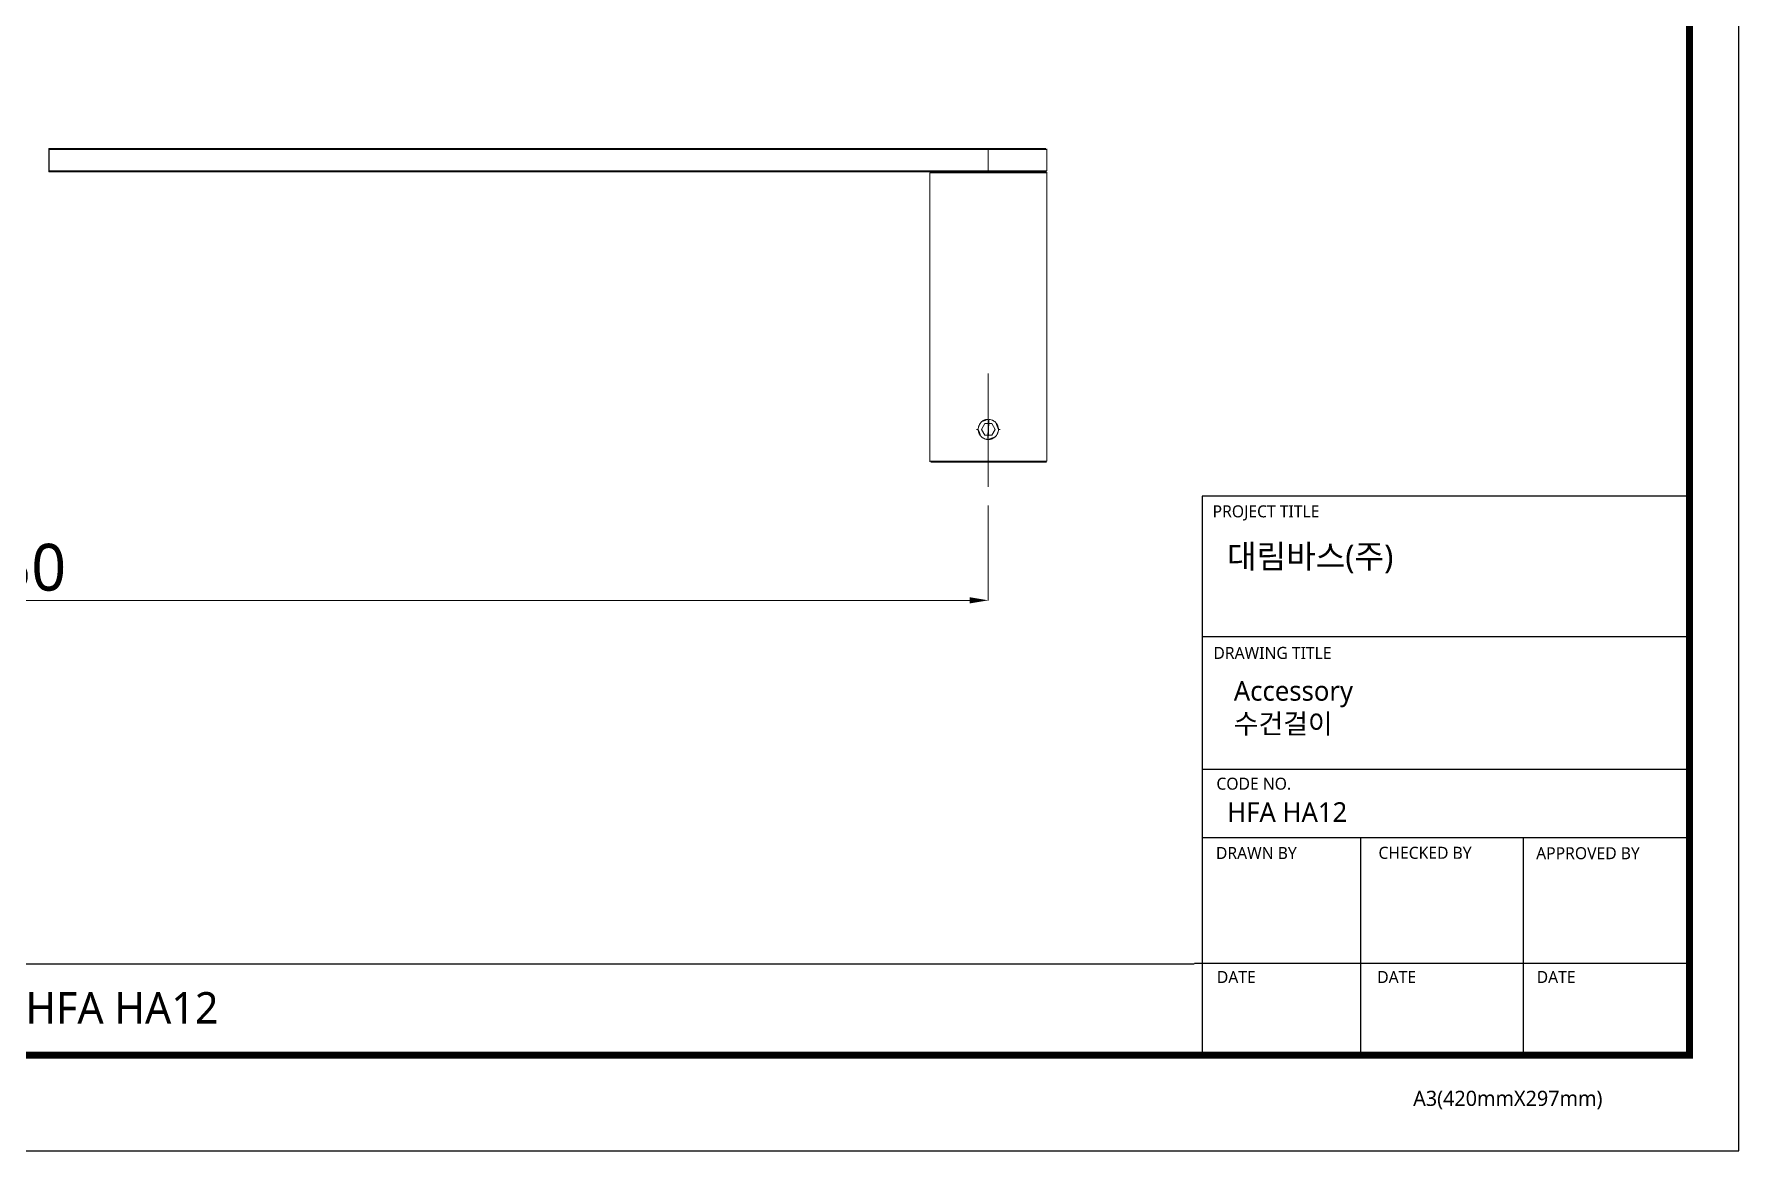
# Model space of a CAD drawing. Extents: x 16296677167 to 16296677818, y -37409618710 to -37409618233.
# Drawn here: x 16296677453.6 to 16296677817.6, y -37409618710.2 to -37409618471.7 of the extents above; entities that cross this region are included whole.
import ezdxf

# ---------------------------------------------------------------- set-up
doc = ezdxf.new("R2010")
doc.units = 0
doc.header["$LTSCALE"] = 10
doc.header["$MEASUREMENT"] = 0
doc.header["$PDMODE"] = 3
doc.header["$PDSIZE"] = -10
doc.linetypes.add('CENTER', pattern=[2, 1.25, -0.25, 0.25, -0.25])
doc.layers.get('0').update_dxf_attribs({"linetype": 'CONTINUOUS'})
doc.layers.get('DEFPOINTS').update_dxf_attribs({"linetype": 'CONTINUOUS'})
doc.layers.add('1', color=7, linetype='CONTINUOUS')
doc.styles.add('Daelim Dimension', font='NanumGothic.ttf')
doc.dimstyles.new('DEFAULT', dxfattribs={"dimscale": 2, "dimtxt": 2, "dimasz": 2, "dimexe": 0, "dimexo": 2, "dimgap": 1, "dimtad": 1, "dimdec": 1, "dimzin": 9, "dimdsep": 46, "dimtxsty": 'Daelim Dimension', "dimcen": 0.5, "dimclrd": 252, "dimclre": 252, "dimclrt": 3, "dimadec": 1, "dimazin": 0, "dimtfac": 1, "dimtdec": 1, "dimtix": 1, "dimtmove": 0, "dimatfit": 3, "dimfxl": 1, "dimtolj": 1, "dimtzin": 1, "dimlwd": 9, "dimlwe": 9, "dimarcsym": 0})

# ---------------------------------------------------------------- blocks, each defined once
blk = doc.blocks.new('*D1')
at = {"color": 5, "lineweight": 9, "ltscale": 0.5, "transparency": 16777216}
for p, q in [((16296677241.203329, -37409618572.374229), (16296677241.203329, -37409618592.602013)), ((16296677657.35597, -37409618572.374229), (16296677657.35597, -37409618592.602013)), ((16296677245.203329, -37409618592.602013), (16296677653.35597, -37409618592.602013))]:
    blk.add_line(p, q, dxfattribs=at)
at = {"color": 5, "ltscale": 0.5, "transparency": 16777216}
for points in [[(16296677245.203329, -37409618591.935349), (16296677245.203329, -37409618593.268677), (16296677241.203329, -37409618592.602013)], [(16296677653.35597, -37409618591.935349), (16296677653.35597, -37409618593.268677), (16296677657.35597, -37409618592.602013)]]:
    blk.add_solid(points, dxfattribs=at)
at = {"layer": 'DEFPOINTS', "color": 0, "ltscale": 0.5, "transparency": 16777216}
for p in [(16296677241.203329, -37409618568.374229), (16296677657.35597, -37409618568.374229), (16296677657.35597, -37409618592.602013)]:
    blk.add_point(p, dxfattribs=at)
at = {"color": 7, "ltscale": 0.5, "transparency": 16777216, "insert": (16296677449.27965, -37409618585.602013), "char_height": 10, "attachment_point": 5, "style": 'Daelim Dimension'}
blk.add_mtext('\\A1;550', dxfattribs=at)

msp = doc.modelspace()

# ---------------------------------------------------------------- linework, layer by layer
at = {"ltscale": 0.5}
msp.add_line((16296677456.74865, -37409618496.094994), (16296677456.74865, -37409618501.094994), dxfattribs=at)
at = {"color": 1, "linetype": 'CENTER', "lineweight": 0}
msp.add_line((16296677657.35597, -37409618544.136787), (16296677657.35597, -37409618568.374229), dxfattribs=at)
at = {"color": 5, "ltscale": 40}
for p, q in [((16296677807.089399, -37409618570.35173), (16296677703.046301, -37409618570.35173)), ((16296677807.089399, -37409618600.424744), (16296677703.046301, -37409618600.424744)), ((16296677807.089399, -37409618600.424744), (16296677703.046301, -37409618600.424744)), ((16296677807.089399, -37409618628.714417), (16296677703.046301, -37409618628.714417)), ((16296677807.089399, -37409618628.714417), (16296677703.046301, -37409618628.714417)), ((16296677807.089399, -37409618643.305077), (16296677703.046301, -37409618643.305077)), ((16296677807.089399, -37409618643.305077), (16296677703.046301, -37409618643.305077)), ((16296677736.840401, -37409618643.305077), (16296677736.840401, -37409618689.75206)), ((16296677771.52294, -37409618643.305077), (16296677771.52294, -37409618689.75206)), ((16296677807.089399, -37409618670.135719), (16296677701.401751, -37409618670.135719)), ((16296677807.089399, -37409618670.135719), (16296677703.856899, -37409618670.135719)), ((16296677807.089399, -37409618689.75206), (16296677717.924179, -37409618689.75206))]:
    msp.add_line(p, q, dxfattribs=at)
at = {"color": 5, "ltscale": 0.5}
msp.add_line((16296677703.046301, -37409618570.35173), (16296677703.046301, -37409618690.381401), dxfattribs=at)
at = {"color": 5}
msp.add_line((16296677177.089279, -37409618670.210129), (16296677701.27656, -37409618670.210129), dxfattribs=at)
at = {"ltscale": 0.5}
msp.add_lwpolyline([(16296677166.62108, -37409618710.177017), (16296677817.62108, -37409618710.177017), (16296677817.62108, -37409618233.177017), (16296677166.62108, -37409618233.177017)], close=True, dxfattribs=at)
at = {"color": 5, "linetype": 'ByBlock', "lineweight": 200, "const_width": 1.5}
msp.add_lwpolyline([(16296677177.089279, -37409618689.752296), (16296677807.089279, -37409618689.752296), (16296677807.089279, -37409618244.252296), (16296677177.089279, -37409618244.252296)], close=True, dxfattribs=at)
at = {"layer": '1', "color": 7, "linetype": 'Continuous', "lineweight": 18}
for p, q in [((16296677456.74865, -37409618496.094994), (16296677657.35597, -37409618496.094994)), ((16296677669.60597, -37409618496.094994), (16296677657.35597, -37409618496.094994)), ((16296677669.85597, -37409618500.844994), (16296677669.85597, -37409618496.344994)), ((16296677656.244249, -37409618501.094994), (16296677456.74865, -37409618501.094994)), ((16296677644.85597, -37409618562.894981), (16296677644.85597, -37409618501.294983)), ((16296677669.655899, -37409618501.094994), (16296677656.24843, -37409618501.094994)), ((16296677669.655899, -37409618501.094994), (16296677669.65597, -37409618501.094994)), ((16296677669.85597, -37409618562.894981), (16296677669.85597, -37409618501.294983)), ((16296677656.634279, -37409618554.844994), (16296677655.9126, -37409618556.094994)), ((16296677655.9126, -37409618556.094994), (16296677656.634279, -37409618557.344994)), ((16296677656.634279, -37409618554.844994), (16296677658.07766, -37409618554.844994)), ((16296677658.799351, -37409618556.094994), (16296677658.07766, -37409618554.844994)), ((16296677658.07766, -37409618557.344994), (16296677658.799351, -37409618556.094994)), ((16296677658.07766, -37409618557.344994), (16296677656.634279, -37409618557.344994)), ((16296677645.055969, -37409618563.094994), (16296677669.65597, -37409618563.094994)), ((16296677667.705971, -37409618563.094994), (16296677667.705931, -37409618563.094994))]:
    msp.add_line(p, q, dxfattribs=at)
at = {"layer": '1', "color": 7, "linetype": 'Continuous', "lineweight": 13}
for p, q in [((16296677657.35597, -37409618496.344994), (16296677456.74865, -37409618496.344994)), ((16296677657.35597, -37409618496.344994), (16296677657.35597, -37409618496.094994)), ((16296677669.85597, -37409618496.344994), (16296677657.35597, -37409618496.344994)), ((16296677657.35597, -37409618500.844994), (16296677657.35597, -37409618496.344994)), ((16296677456.74865, -37409618500.844978), (16296677657.35597, -37409618500.844994)), ((16296677669.8559, -37409618501.294983), (16296677644.85597, -37409618501.294983)), ((16296677657.35597, -37409618500.844994), (16296677669.85597, -37409618500.844994)), ((16296677657.35597, -37409618501.094994), (16296677657.35597, -37409618500.844994)), ((16296677669.85597, -37409618501.294983), (16296677669.8559, -37409618501.294983)), ((16296677654.85597, -37409618556.094994), (16296677655.205971, -37409618556.094994)), ((16296677659.85597, -37409618556.094994), (16296677659.50597, -37409618556.094994)), ((16296677644.85597, -37409618562.894981), (16296677644.85601, -37409618562.894981)), ((16296677644.85601, -37409618562.894981), (16296677669.85597, -37409618562.894981))]:
    msp.add_line(p, q, dxfattribs=at)
at = {"layer": '1', "color": 7, "linetype": 'Continuous', "lineweight": 18}
for centre, radius, start, end in [((16296677669.60597, -37409618496.344994), 0.25, 0, 90), ((16296677645.055969, -37409618501.294983), 0.2, 90, 180), ((16296677669.60597, -37409618500.844994), 0.25, 270, 0), ((16296677669.65597, -37409618501.294983), 0.2, 0, 90), ((16296677657.35597, -37409618556.094994), 2.15, 90, 180), ((16296677657.35597, -37409618556.094994), 2.15, 180, 270), ((16296677657.35597, -37409618556.094994), 2.15, 0, 90), ((16296677657.35597, -37409618556.094994), 2.15, 270, 0), ((16296677645.055969, -37409618562.894981), 0.2, 180, 270), ((16296677669.65597, -37409618562.894981), 0.2, 270, 0)]:
    msp.add_arc(centre, radius, start, end, dxfattribs=at)
for points, knots in [([(16296677657.37006, -37409618501.094994), (16296677658.467661, -37409618501.094994), (16296677660.617611, -37409618501.094994), (16296677663.599581, -37409618501.094994), (16296677666.15464, -37409618501.094994), (16296677668.10829, -37409618501.094994), (16296677669.33215, -37409618501.094994), (16296677669.607731, -37409618501.094994), (16296677669.605881, -37409618501.094994)], [0, 0, 0, 0, 0.1666672799, 0.3333345599, 0.5000018398, 0.6666691197, 0.8333363997, 1, 1, 1, 1]), ([(16296677657.35597, -37409618553.944977), (16296677657.284821, -37409618553.944977), (16296677657.14374, -37409618553.952026), (16296677656.935659, -37409618553.982979), (16296677656.799271, -37409618554.017113), (16296677656.714781, -37409618554.042747), (16296677656.69792, -37409618554.048088), (16296677656.66427, -37409618554.059212), (16296677656.64747, -37409618554.065002), (16296677656.597389, -37409618554.082947), (16296677656.56444, -37409618554.09568), (16296677656.4018, -37409618554.16317), (16296677656.278431, -37409618554.22921), (16296677656.1325, -37409618554.326698), (16296677656.103729, -37409618554.346947), (16296677656.047041, -37409618554.388977), (16296677656.019051, -37409618554.410828), (16296677655.93712, -37409618554.478088), (16296677655.833111, -37409618554.572456), (16296677655.69228, -37409618554.72776), (16296677655.6085, -37409618554.840462), (16296677655.549561, -37409618554.928543), (16296677655.530531, -37409618554.958542), (16296677655.49419, -37409618555.019112), (16296677655.47682, -37409618555.049744), (16296677655.427111, -37409618555.142647), (16296677655.36718, -37409618555.269234), (16296677655.31978, -37409618555.401176), (16296677655.289009, -37409618555.50219), (16296677655.279551, -37409618555.536201), (16296677655.26227, -37409618555.604927), (16296677655.25444, -37409618555.639671), (16296677655.21983, -37409618555.813179), (16296677655.206079, -37409618555.952827), (16296677655.205919, -37409618556.163551), (16296677655.209299, -37409618556.234009), (16296677655.217951, -37409618556.322342), (16296677655.21991, -37409618556.340027), (16296677655.224251, -37409618556.375259), (16296677655.23139, -37409618556.42791), (16296677655.24044, -37409618556.480003), (16296677655.27474, -37409618556.652458), (16296677655.315371, -37409618556.786598), (16296677655.382759, -37409618556.949478), (16296677655.39707, -37409618556.981812), (16296677655.42741, -37409618557.045982), (16296677655.44331, -37409618557.077553), (16296677655.49313, -37409618557.170753), (16296677655.56525, -37409618557.291008), (16296677655.64851, -37409618557.403419), (16296677655.715179, -37409618557.484772), (16296677655.749559, -37409618557.524712), (16296677655.785561, -37409618557.56353), (16296677655.809919, -37409618557.589149), (16296677655.8223, -37409618557.601852), (16296677655.8848, -37409618557.664429), (16296677655.988951, -37409618557.758842), (16296677656.157261, -37409618557.883904), (16296677656.277519, -37409618557.956284), (16296677656.35528, -37409618557.997993), (16296677656.37096, -37409618558.006157), (16296677656.40259, -37409618558.022133), (16296677656.418539, -37409618558.029938), (16296677656.46652, -37409618558.052696), (16296677656.49876, -37409618558.067017), (16296677656.66123, -37409618558.134506), (16296677656.79521, -37409618558.175331), (16296677656.967699, -37409618558.20993), (16296677657.002451, -37409618558.216019), (16296677657.07247, -37409618558.226509), (16296677657.107809, -37409618558.230911), (16296677657.21389, -37409618558.241463), (16296677657.284821, -37409618558.244987), (16296677657.35597, -37409618558.244987)], [0, 0, 0, 0, 0.03125, 0.0625, 0.09375, 0.09375, 0.1015625, 0.1015625, 0.109375, 0.109375, 0.125, 0.125, 0.1875, 0.1875, 0.203125, 0.203125, 0.21875, 0.21875, 0.25, 0.28125, 0.3125, 0.3125, 0.328125, 0.328125, 0.34375, 0.34375, 0.375, 0.40625, 0.40625, 0.421875, 0.421875, 0.4375, 0.4375, 0.5, 0.5, 0.53125, 0.53125, 0.5390625, 0.5390625, 0.546875, 0.5625, 0.5625, 0.625, 0.625, 0.640625, 0.640625, 0.65625, 0.65625, 0.6875, 0.71875, 0.71875, 0.734375, 0.7421875, 0.7421875, 0.75, 0.75, 0.78125, 0.8125, 0.84375, 0.84375, 0.8515625, 0.8515625, 0.859375, 0.859375, 0.875, 0.875, 0.9375, 0.9375, 0.953125, 0.953125, 0.96875, 0.96875, 1, 1, 1, 1]), ([(16296677657.35597, -37409618558.244987), (16296677657.42713, -37409618558.244987), (16296677657.568211, -37409618558.237938), (16296677657.776291, -37409618558.206993), (16296677657.91267, -37409618558.172859), (16296677657.99716, -37409618558.147217), (16296677658.014021, -37409618558.141876), (16296677658.04767, -37409618558.13076), (16296677658.06448, -37409618558.124969), (16296677658.114559, -37409618558.107033), (16296677658.147511, -37409618558.094276), (16296677658.310141, -37409618558.026787), (16296677658.433519, -37409618557.960747), (16296677658.579451, -37409618557.863274), (16296677658.608219, -37409618557.843018), (16296677658.664909, -37409618557.800987), (16296677658.6929, -37409618557.779137), (16296677658.77482, -37409618557.711884), (16296677658.87883, -37409618557.6175), (16296677659.019661, -37409618557.462212), (16296677659.103451, -37409618557.34951), (16296677659.16239, -37409618557.261436), (16296677659.181419, -37409618557.23143), (16296677659.21776, -37409618557.170853), (16296677659.235121, -37409618557.140228), (16296677659.28483, -37409618557.047318), (16296677659.34477, -37409618556.920738), (16296677659.39217, -37409618556.788788), (16296677659.422939, -37409618556.687767), (16296677659.43239, -37409618556.653763), (16296677659.44968, -37409618556.585037), (16296677659.45751, -37409618556.550293), (16296677659.492121, -37409618556.376793), (16296677659.505859, -37409618556.237137), (16296677659.506029, -37409618556.026413), (16296677659.502649, -37409618555.955963), (16296677659.49399, -37409618555.86763), (16296677659.492041, -37409618555.849937), (16296677659.4877, -37409618555.814713), (16296677659.48056, -37409618555.762062), (16296677659.47151, -37409618555.709961), (16296677659.437201, -37409618555.537514), (16296677659.39658, -37409618555.403374), (16296677659.329189, -37409618555.240494), (16296677659.314871, -37409618555.208153), (16296677659.28454, -37409618555.143982), (16296677659.268641, -37409618555.112419), (16296677659.218809, -37409618555.019211), (16296677659.14669, -37409618554.898956), (16296677659.063431, -37409618554.786552), (16296677658.996771, -37409618554.705193), (16296677658.962379, -37409618554.665253), (16296677658.92639, -37409618554.626442), (16296677658.902031, -37409618554.600822), (16296677658.88965, -37409618554.58812), (16296677658.82715, -37409618554.525543), (16296677658.723, -37409618554.431129), (16296677658.554689, -37409618554.306068), (16296677658.434429, -37409618554.233688), (16296677658.35667, -37409618554.191978), (16296677658.340981, -37409618554.183823), (16296677658.309361, -37409618554.167847), (16296677658.293409, -37409618554.160027), (16296677658.24543, -37409618554.137283), (16296677658.213181, -37409618554.122948), (16296677658.050711, -37409618554.055473), (16296677657.916731, -37409618554.014633), (16296677657.74424, -37409618553.980042), (16296677657.70949, -37409618553.973953), (16296677657.639469, -37409618553.963463), (16296677657.604139, -37409618553.959061), (16296677657.49806, -37409618553.948509), (16296677657.42713, -37409618553.944977), (16296677657.35597, -37409618553.944977)], [0, 0, 0, 0, 0.03125, 0.0625, 0.09375, 0.09375, 0.1015625, 0.1015625, 0.109375, 0.109375, 0.125, 0.125, 0.1875, 0.1875, 0.203125, 0.203125, 0.21875, 0.21875, 0.25, 0.28125, 0.3125, 0.3125, 0.328125, 0.328125, 0.34375, 0.34375, 0.375, 0.40625, 0.40625, 0.421875, 0.421875, 0.4375, 0.4375, 0.5, 0.5, 0.53125, 0.53125, 0.5390625, 0.5390625, 0.546875, 0.5625, 0.5625, 0.625, 0.625, 0.640625, 0.640625, 0.65625, 0.65625, 0.6875, 0.71875, 0.71875, 0.734375, 0.7421875, 0.7421875, 0.75, 0.75, 0.78125, 0.8125, 0.84375, 0.84375, 0.8515625, 0.8515625, 0.859375, 0.859375, 0.875, 0.875, 0.9375, 0.9375, 0.953125, 0.953125, 0.96875, 0.96875, 1, 1, 1, 1])]:
    msp.add_open_spline(points, degree=3, knots=knots, dxfattribs=at)

# ---------------------------------------------------------------- texts
at = {"color": 5, "ltscale": 40, "style": 'Daelim Dimension'}
for s, height, p in [('PROJECT TITLE', 2.56901127, (16296677705.248859, -37409618574.880211)), ('DRAWING TITLE', 2.56901127, (16296677705.413561, -37409618605.116096)), ('CODE NO.', 2.5690113, (16296677706.05781, -37409618633.038078)), ('DRAWN BY', 2.5690113, (16296677705.95706, -37409618647.846474)), ('CHECKED BY', 2.5690113, (16296677740.667231, -37409618647.800911)), ('APPROVED BY', 2.56901127, (16296677774.33062, -37409618647.883904)), ('DATE', 2.5690113, (16296677706.157721, -37409618674.324471)), ('DATE', 2.5690113, (16296677740.394051, -37409618674.324471)), ('DATE', 2.5690113, (16296677774.448759, -37409618674.324471)), ('A3(420mmX297mm)', 3.24237133, (16296677748.074341, -37409618700.568008))]:
    msp.add_text(s, height=height, dxfattribs=at).set_placement(p)
at = {"attachment_point": 1, "style": 'Daelim Dimension'}
for s, insert, char_height, width in [('대림바스(주)', (16296677708.304569, -37409618580.682037), 5.0360008, 80.93992813), (' Accessory\\P 수건걸이', (16296677708.349001, -37409618609.828484), 4.2041236, 70.7511006), ('HFA HA12', (16296677708.349001, -37409618635.719887), 4.2041236, 70.7511006)]:
    msp.add_mtext(s, dxfattribs=dict(at, insert=insert, char_height=char_height, width=width))
at = {"color": 2, "insert": (16296677293.96154, -37409618676.256248), "char_height": 6.75662715, "width": 260.66283526, "attachment_point": 1, "style": 'Daelim Dimension'}
msp.add_mtext('{\\fGulim|b0|i0|c129|p50;대림}바스(주) Parts_Accessory_{\\fGulim|b0|i0|c129|p50;수건걸이}_HFA HA12', dxfattribs=at)

# ---------------------------------------------------------------- dimensions: what is measured, and where the dimension line sits
at = {"ltscale": 0.5}
dim = msp.add_linear_dim(base=(16296677657.35597, -37409618592.602013), p1=(16296677241.203329, -37409618568.374229), p2=(16296677657.35597, -37409618568.374229), text='550', dimstyle='DEFAULT', override={"dimtxt": 5, "dimclrd": 5, "dimclre": 5, "dimclrt": 7}, dxfattribs=at)
dim.commit()
dim.dimension.update_dxf_attribs({"geometry": '*D1', "text_midpoint": (16296677449.27965, -37409618585.602013)})

doc.saveas('drawing.dxf')
